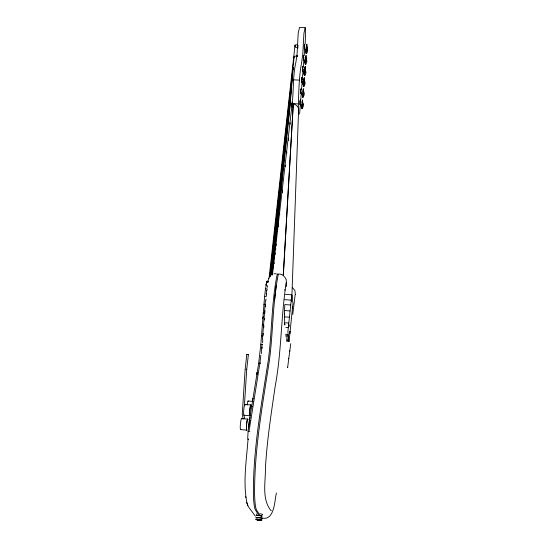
<?xml version="1.0" encoding="UTF-8"?>
<svg xmlns="http://www.w3.org/2000/svg" width="548" height="548" viewBox="0 0 548 548"><rect width="100%" height="100%" fill="white"/><g stroke="black" fill="none" stroke-linecap="round" stroke-linejoin="round"><path stroke-width="0.82" d="M305.154 43.751L305.633 33.099L305.202 27.653L299.551 27.4L298.215 33.058L297.084 53.964A148.33 13.762 -87.8 0 1 295.934 62.006C292.639 75.953 293.844 90.283 292.077 104.401M304.757 45.648L304.681 44.155L304.428 49.087M263.293 317.545L263.232 316.785L262.978 318.025M305.202 27.653L303.928 33.325L302.777 54.238A148.44 12.803 -87.7 0 1 301.66 62.287C298.79 77.357 298.838 92.804 298.249 108.031M291.399 79.316L291.44 79.289M293.153 57.321L293.201 57.184M293.413 68.185L293.379 67.452L270.349 276.582M288.693 326.437L288.7 327.081M288.954 325.334L288.96 324.82M289.721 333.718L289.961 331.376M291.344 300.941L291.365 300.325M292.296 307.866L292.379 308.462M292.543 306.846L292.427 306.421M295.365 294.523L294.899 290.577L292.427 287.508M300.373 101.77L300.297 99.805L300.112 104.476M301.516 80.378L301.516 81.974M284.926 290.337L284.796 289.57M286.255 286.604L286.282 279.809L284.46 276.48M298.619 109.141L291.81 298.139M284.405 314.71L284.789 304.976M286.433 282.932L286.467 282.33M288.686 326.45L288.865 324.731M288.954 325.313L288.748 327.142M289.714 333.116L289.885 331.424M303.873 57.321C303.311 65.287 303.304 54.156 303.873 55.704M292.296 307.88L292.365 306.921M292.543 306.825L292.474 307.784M283.33 275.863L293.31 103.647M283.186 276.055L293.29 103.647A12.179 6.686 3.5 0 1 297.886 107.079M267.095 281.795L267.075 281.145L265.492 288.741L264.588 296.557L260.841 344.336L258.649 363.393L249.422 420.597L248.114 431.386L247.703 438.01L248.244 439.681M246.819 354.405L248.395 354.583L246.819 354.405L245.148 369.208L242.278 414.076L243.107 419.179M244.415 405.568L246.73 369.352L248.388 354.638M262.622 342.897L262.78 340.541M264.307 320.005L264.424 318.306M256.848 373.394L256.813 372.729L256.704 374.031M293.269 68.02L293.276 69.206L293.365 68.836M303.304 57.437L303.585 55.245M302.044 80.775C302.489 70.692 301.044 86.057 301.989 81.351M302.544 103.168C302.941 93.078 301.496 109.669 302.544 103.168A5.747 0.507 -86.9 0 0 302.489 102.613L302.167 101.318L302.708 102.627A5.966 0.521 77.3 0 1 303.434 105.86A5.98 1.356 -73.2 0 1 302.243 108.511L301.811 108.49L300.859 104.223M291.365 300.345L291.598 298.968M291.563 300.263L291.605 298.948M248.052 438.962C246.545 460.58 242.586 482.843 247.237 504.297M262.382 340.061L265.438 300.811M300.379 104.339L299.722 112.614L298.729 114.648L298.372 109.682M300.694 100.332L301.263 93.085M301.585 89.029L302.16 81.638M302.551 76.713L303.017 70.761M303.352 66.507L303.887 59.711M304.222 55.464L304.736 48.923M301.873 105.017L301.914 107.25L303.051 104.332L302.38 101.332M302.729 93.592L302.77 95.818L303.9 92.913L303.38 90.55M302.592 81.858L303.263 84.851L303.606 82.652L303.537 86.228L303.969 86.248A5.994 1.384 -73.6 0 0 305.154 83.625A5.98 0.479 77.3 0 0 304.435 80.385L303.9 78.967L304.215 80.378A5.761 0.507 -87 0 1 304.202 80.905M303.441 70.993L304.113 73.98L304.455 71.781L304.325 73.987L304.811 75.425A6.007 1.397 -73.8 0 0 305.996 72.822A5.987 0.459 77.3 0 0 305.277 69.575L304.969 68.116L305.633 71.096L304.503 73.994L304.811 75.425M305.996 58.376L306.216 58.389A5.994 0.432 77.3 0 1 306.928 61.629A6.014 1.411 -74 0 1 305.75 64.219L305.27 62.725L305.455 59.787M306.229 49.779L306.27 51.985L307.401 49.094L306.517 46.121M303.325 91.783A5.754 0.507 -86.9 0 0 303.345 91.256L303.558 91.263A5.973 0.5 77.3 0 1 304.284 94.503A5.987 1.377 -73.4 0 1 303.092 97.14L302.599 95.811L302.77 93.592M302.126 107.709A5.747 0.452 -86.8 0 1 302.023 108.504L301.914 105.017M304.489 60.184L305.27 62.725L305.503 59.794M306.736 46.135L307.038 47.703A6.007 0.411 77.3 0 1 307.757 50.95A6.021 1.425 -74.2 0 1 306.579 53.526L306.147 53.505L306.277 49.779M263.156 334.999L263.293 333.348M263.752 327.567L263.883 325.916M264.979 310.812L264.78 313.216L263.102 313.086M265.314 306.805L265.513 304.4L263.841 304.277M291.57 300.242L291.468 301.112M265.89 300.544L266.033 298.996M304.284 45.128L304.263 49.08M299.886 100.907L299.831 104.723M291.646 90.215L291.605 89.721L291.57 91.263M290.748 101.031L290.611 102.64L290.707 102.25M297.831 45.155L297.838 48.217M296.913 56.691L297.146 55.471L297.221 56.608M266.061 284.563L265.944 285.131L266.081 284.083M257.279 373.058L257.279 374.818M272.109 274.767L290.625 101.284M271.041 275.26L292.358 79.57M271.623 274.671L291.515 90.105M269.753 277.069L294.105 57.067M256.313 514.428L256.368 513.894M269.034 278.322L295.043 45.094M274.603 300.263L276.219 285.666M292.07 106.73L291.995 103.086L292.365 104.778M292.221 103.099L291.865 104.25M266.232 293.892L266.65 290.255M266.349 295.899L266.616 293.55M266.979 290.426L267.157 288.865L265.492 288.741M259.937 363.023L260.827 355.262M261.273 351.357L262.067 344.397M261.471 353.583L261.663 351.926M262.04 348.61L262.232 346.959M272.431 275.021L292.166 103.586L297.948 103.894M292.365 306.942L292.433 306.401M292.481 307.764L292.413 308.305M288.803 358.214L287.632 367.612L287.686 367.181M301.653 78.522L301.886 77.467M301.119 92.475C300.578 95.804 300.729 87.81 301.249 89.05M288.728 358.776L289.824 350.713M290.735 343.671L289.748 351.295M292.762 314.415L295.18 294.632M292.495 79.823L292.427 80.193L292.536 78.604M294.249 57.793C293.769 57.204 294.112 55.047 297.105 56.697M276.391 492.988C274.575 500.255 274.685 521.552 261.595 517.915M249.169 430.468L259.985 362.618M267.417 287.255L267.677 285.652M275.671 249.559L275.904 248.861M304.989 71.178L305.181 66.452L304.989 71.178A5.775 0.5 -87.1 0 0 305.065 69.569L305.277 69.575M301.77 81.816L301.647 82.364M266.588 283.487L266.458 285.768M302.654 66.548L302.469 71.274M253.066 398.711L253.217 398.28L253.292 398.684M286.172 283.001C280.884 317.189 281.59 352.083 275.199 386.162C271.239 413.445 266.931 440.729 265.424 468.287C265.636 482.199 261.615 498.098 270.63 510.215L271.329 510.702M268.109 280.59L268.801 278.137M300.955 88.66L300.715 93.55M302.743 71.062L302.928 66.342L303.017 67.233M289.625 101.942L289.639 101.476L289.611 101.935M291.433 301.263L291.344 300.921M297.975 45.333C294.091 42.929 293.831 49.067 297.872 47.087M305.75 64.219L305.442 62.732L306.572 59.842L306.044 57.499M303.969 86.248L303.654 84.872L304.784 81.967L304.119 78.981M257.087 515.49L261.615 515.867L261.06 516.004M291.81 294.838L287.878 331.835L289.104 341.404L292.954 303.304L291.81 294.838L285.392 294.358M289.741 333.801L289.707 333.362M273.932 273.836L276.158 273.692M256.923 517.593L258.252 517.6M261.115 520.203C263.437 519.388 252.32 518.819 257.574 519.901M306.606 47.683L307.038 47.703M306.099 51.978L305.222 48.998M304.435 80.385L303.996 80.364A5.994 0.479 -71.2 0 1 303.832 80.885M304.894 61.013A6.007 0.514 -71.4 0 1 304.709 61.527A6.001 0.466 80.2 0 0 305.318 64.198L305.531 64.212A5.781 0.445 -87 0 0 305.633 63.452M303.955 72.199A6.001 0.5 -71.3 0 1 303.77 72.713A5.994 0.452 80.1 0 0 304.38 75.405L304.599 75.419A5.775 0.445 -86.9 0 0 304.702 74.651M293.379 79.823L299.201 80.124M302.708 102.627L302.27 102.606M258.992 520.593C262.821 520.477 254.306 519.785 258.896 520.532M301.811 93.249L302.599 95.811M302.236 93.872A5.987 0.466 -71.1 0 1 302.051 94.386A5.98 0.411 80 0 0 302.66 97.119L302.88 97.133A5.754 0.452 -86.8 0 0 302.928 96.756M266.986 281.213L268.636 281.329M266.945 281.323L268.589 281.446M266.54 282.323L268.191 282.446M246.251 369.325L246.73 369.352L246.038 369.27M264.588 296.557L266.26 296.68M284.672 299.66L291.125 300.14M284.967 304.572L290.625 304.996M284.337 310.511L290.008 310.942M284.487 316.833L289.358 317.21M285.501 322.793L288.755 323.046M262.28 324.964L263.951 325.094M285.83 327.471L288.282 327.656M285.522 334.266L287.96 334.458M285.693 335.287L288.125 335.479M285.912 336.568L288.33 336.76M261.417 335.691L263.095 335.821M286.145 337.938L288.556 338.13M286.364 339.239L288.762 339.431M286.378 340.281L288.933 340.486M286.563 341.199L289.104 341.404M260.841 344.336L262.513 344.473M258.649 363.393L260.341 363.53M258.82 520.579C260.779 520.614 256.875 520.189 258.642 520.559M248.08 400.992L253.087 401.424M244.881 404.472L250.881 404.993M251.553 406.582L252.724 406.685M243.942 415.247L249.957 415.774A5.412 0.61 -84.8 0 1 249.854 409.822A5.412 0.61 -84.8 0 1 251.025 405.15M241.572 418.569L247.696 419.11M249.422 420.597L250.607 420.706M240.606 429.591L246.744 430.139M248.114 431.386L249.895 431.543M259.094 515.346L259.704 515.415M258.841 517.675L261.362 518.168M258.409 520.305C266.705 520.915 252.69 518.778 257.855 520.23M279.507 273.918L282.72 274.986M260.279 515.531L260.793 515.627M255.341 516.195L248.333 506.647L246.716 502.427M277.809 274.432L277.281 273.829C271.383 302.523 272.116 332.088 268.178 361.07C261.348 405.088 253.101 449.209 253.382 493.926A75.884 7.22 -84.9 0 0 255.361 509.88L258.334 514.449M278.891 274.507L278.377 273.911C272.527 302.612 273.219 332.177 269.308 361.159C262.519 405.191 254.341 449.319 254.58 494.043A75.898 7.124 -84.9 0 0 256.512 509.989L259.444 514.558M284.364 323.587L284.864 324.58L284.302 323.053L284.631 324.06M247.449 504.824L247.806 505.756M295.16 45.196L295.201 45.731M244.648 418.699L244.031 415.761M301.914 107.25L302.243 108.511M302.77 95.818L303.092 97.14M302.38 95.797L302.66 97.119M306.27 51.985L306.579 53.526M304.113 73.98L304.38 75.405M305.051 62.712L305.318 64.198M245.703 496.632L245.86 497.529M273.945 261.937L274.212 263.547M274.986 252.772L275.247 254.402M276.028 243.833L276.281 245.463M278.309 223.968L278.658 226.468M279.555 213.11L279.781 214.782M282.199 190.204L282.508 192.725M285.09 165.078L285.275 166.763M286.666 151.46L286.837 153.145M288.2 137.973L288.447 140.494M289.988 122.588L290.139 124.245M292.009 104.963L292.214 107.449M291.995 103.086L292.351 107.292M284.789 325.108L284.433 314.079M305.031 70.295A0.918 0.884 -25.6 0 1 305.346 71.391A0.918 0.884 -25.6 0 1 304.291 71.918A0.918 0.884 -25.6 0 1 303.606 71M304.51 67.856A0.925 0.891 -25.6 0 1 304.75 69.096A0.925 0.891 -25.6 0 1 303.469 69.37M303.304 92.105A0.918 0.891 -26 0 1 303.469 93.434A0.918 0.891 -26 0 1 302.092 93.455M302.763 89.845A0.932 0.897 -26 0 1 302.839 91.276M306.462 52.766A5.788 0.445 -87 0 1 306.359 53.519M306.825 47.697A5.788 0.5 -87.2 0 1 306.784 48.765M306.147 53.505A6.007 0.486 80.3 0 1 305.531 50.848A6.021 0.527 -71.5 0 0 305.722 50.334M306.592 48.203A0.918 0.884 -25.3 0 1 307.168 49.245A0.918 0.884 -25.3 0 1 306.14 49.93A0.918 0.884 -25.3 0 1 305.38 49.005M306.606 46.018A0.925 0.891 -25.3 0 1 305.942 47.306M305.969 59.04A0.918 0.884 -25.4 0 1 305.955 60.52A0.918 0.884 -25.4 0 1 304.558 59.979M305.763 56.855A0.925 0.891 -25.4 0 1 305.537 57.93M303.9 85.029A5.761 0.452 -86.9 0 1 303.756 86.242M303.537 86.228A5.987 0.432 80 0 1 302.928 83.515A5.994 0.479 -71.2 0 0 303.297 82.474M303.969 81.063A0.918 0.891 -25.8 0 1 304.551 82.111A0.918 0.891 -25.8 0 1 303.517 82.803A0.918 0.891 -25.8 0 1 302.756 81.871M303.832 78.967A0.925 0.897 -25.8 0 1 303.893 80.063M302.222 79.761A0.925 0.897 -25.8 0 1 302.215 79.529M301.811 108.49A5.966 0.397 79.9 0 1 301.201 105.743A5.973 0.445 -71 0 0 301.571 104.702M302.236 103.421A0.918 0.891 -26.2 0 1 302.832 104.401A0.918 0.891 -26.2 0 1 301.941 105.175A0.918 0.891 -26.2 0 1 301.03 104.463M302.208 101.716A0.932 0.897 -26.3 0 1 301.777 102.935M298.393 108.1A12.179 6.686 3.5 0 1 298.544 110.175M247.141 404.972A5.254 0.61 -84.8 0 1 248.333 401.643M244.127 415.014A5.412 0.644 -84.8 0 1 243.812 409.301A5.412 0.644 -84.8 0 1 245.141 405.136M250.121 415.679A5.555 0.623 -84.8 0 1 249.772 410.534A5.555 0.623 -84.8 0 1 251.039 405.013M247.847 419.247A5.542 0.63 -84.7 0 0 246.559 424.864A5.542 0.63 -84.7 0 0 246.929 429.885A5.603 0.637 -84.7 0 1 246.621 424.138A5.603 0.637 -84.7 0 1 247.963 419.7M240.805 429.337A5.542 0.671 -84.7 0 1 240.394 424.316A5.542 0.671 -84.7 0 1 241.73 418.706M248.669 427.495A8.754 0.973 -84.8 0 1 249.998 417.473M256.772 519.614A3.254 0.363 6.3 0 1 256.396 519.052A3.254 0.363 6.3 0 1 260.958 519.504A3.254 0.363 6.3 0 1 261.328 520.059M256.389 517.887A3.24 0.37 6.3 0 1 256.978 517.456A3.24 0.37 6.3 0 1 261.328 517.949A3.24 0.37 6.3 0 1 261.485 518.463M260.005 513.791A3.096 0.363 6.3 0 1 262.232 514.545M257.307 515.695A3.083 0.356 6.3 0 1 257.128 515.147A3.083 0.356 6.3 0 1 261.643 515.661A3.083 0.356 6.3 0 1 261.026 516.12M303.044 92.297L303.133 93.681L303.428 88.749L303.044 92.297M303.921 81.118L304.003 82.522L304.304 77.59L303.921 81.118M262.424 318.361C262.622 319.402 262.588 316.032 262.424 318.361M305.674 58.828L305.75 60.287L306.051 55.348L305.674 58.828M306.544 47.717C306.901 53.718 307.216 37.202 306.544 47.717M290.543 90.441L290.543 90.441M292.317 68.178L292.317 68.178M294.105 45.936L294.105 45.936M252.375 399.835C252.484 401.362 252.662 397.41 252.375 399.835"/></g></svg>
